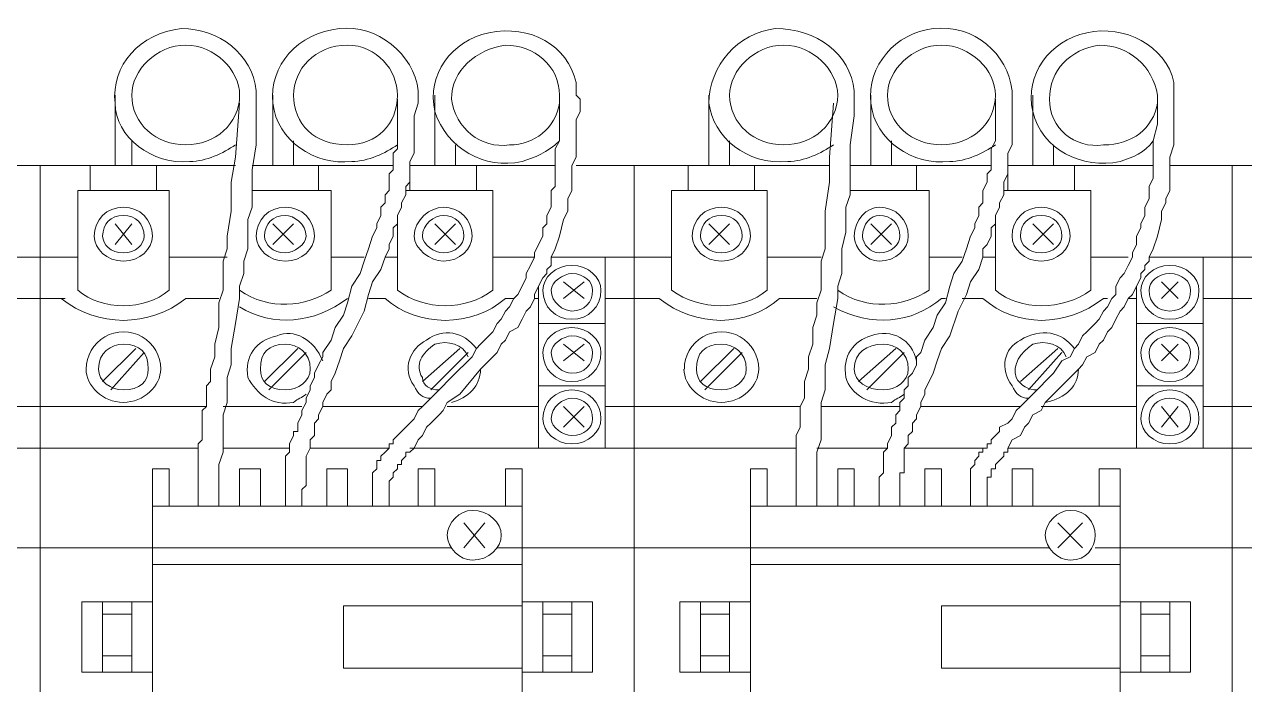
# Model space of a CAD drawing. Header units: millimetres. Extents: x 1004 to 59588, y 686 to 38112.
# Drawn here: x 27580.8 to 27753.7, y 7413.9 to 7507.4 of the extents above; entities that cross this region are included whole.
import ezdxf

# ---------------------------------------------------------------- set-up
doc = ezdxf.new("R2010")
doc.units = ezdxf.units.MM
doc.layers.add('PDF10_Geometry', color=7, linetype='Continuous')

msp = doc.modelspace()

# ---------------------------------------------------------------- linework, layer by layer
at = {"layer": 'PDF10_Geometry', "lineweight": 0}
for points in [[(27733.1, 7504.43, -0.375), (27741.34, 7497.37), (27741.34, 7495.02), (27741.34, 7493.25), (27740.75, 7490.9), (27740.75, 7489.73), (27740.75, 7489.14), (27740.75, 7487.96), (27740.75, 7486.78), (27740.75, 7485.61), (27740.16, 7484.43), (27740.16, 7483.84), (27740.16, 7482.67), (27739.58, 7481.49), (27739.58, 7480.31), (27738.99, 7479.14), (27738.99, 7478.55), (27738.4, 7477.37), (27738.4, 7476.2), (27737.81, 7475.02), (27737.81, 7474.43), (27737.22, 7473.25), (27736.63, 7472.08), (27736.05, 7471.49), (27735.46, 7470.31), (27735.46, 7469.14), (27734.87, 7468.55), (27734.28, 7467.37), (27733.69, 7466.78), (27733.1, 7465.61), (27732.52, 7465.02), (27731.34, 7463.84), (27730.75, 7463.25), (27730.16, 7462.08), (27729.58, 7461.49), (27728.99, 7460.31), (27727.81, 7459.73), (27726.63, 7457.96), (27723.69, 7455.02), (27721.93, 7453.25), (27707.81, 7453.25), (27707.81, 7453.84), (27708.4, 7455.02), (27708.4, 7455.61), (27708.99, 7456.78), (27709.58, 7457.96), (27710.16, 7459.73), (27710.75, 7461.49), (27711.93, 7463.25), (27713.1, 7466.78), (27714.28, 7469.14), (27714.87, 7470.9), (27716.05, 7472.67), (27716.63, 7474.43)], [(27633.69, 7479.14), (27633.69, 7469.73, 0.326087), (27647.22, 7469.73), (27647.22, 7483.84), (27634.87, 7483.84)]]:
    msp.add_lwpolyline(points, format="xyb", dxfattribs=at)
for points in [[(27574.28, 7499.14), (27574.28, 7497.96), (27574.87, 7497.96), (27574.87, 7497.37), (27574.87, 7496.78), (27574.87, 7496.2), (27574.87, 7495.61), (27574.87, 7495.02), (27574.87, 7493.84), (27574.87, 7492.67), (27574.28, 7491.49), (27574.28, 7490.31), (27574.28, 7488.55), (27574.28, 7487.37), (27583.1, 7487.37), (27583.1, 7353.84), (27574.28, 7353.84)], [(27658.99, 7499.14), (27658.99, 7497.96), (27658.99, 7497.37), (27659.58, 7496.78), (27659.58, 7496.2), (27659.58, 7495.61), (27659.58, 7495.02), (27658.99, 7493.84), (27658.99, 7492.67), (27658.99, 7491.49), (27658.99, 7490.31), (27658.99, 7488.55), (27658.4, 7487.37), (27658.4, 7486.2), (27658.4, 7485.02), (27658.4, 7483.84), (27657.81, 7482.67), (27657.81, 7482.08), (27657.81, 7480.9), (27657.22, 7479.73), (27656.63, 7477.37), (27656.05, 7475.61), (27655.46, 7474.43), (27667.22, 7474.43), (27672.52, 7474.43)], [(27743.69, 7499.14), (27743.69, 7497.96), (27743.69, 7497.37), (27743.69, 7496.78), (27743.69, 7496.2), (27743.69, 7495.61), (27743.69, 7495.02), (27743.69, 7493.84), (27743.69, 7492.67), (27743.69, 7491.49), (27743.69, 7490.31), (27743.1, 7488.55), (27743.1, 7487.37), (27751.93, 7487.37), (27751.93, 7353.84), (27743.1, 7353.84)], [(27593.69, 7497.37), (27593.69, 7487.37)], [(27613.69, 7497.96), (27613.69, 7494.43), (27613.69, 7490.31), (27613.1, 7486.78), (27613.1, 7485.02), (27613.1, 7483.25), (27613.1, 7481.49), (27612.52, 7479.73), (27612.52, 7477.96), (27612.52, 7475.61), (27611.93, 7473.84), (27611.93, 7472.08), (27611.34, 7470.31), (27611.34, 7468.55), (27610.75, 7465.02), (27610.16, 7461.49), (27610.16, 7459.14), (27609.58, 7457.37), (27609.58, 7455.61), (27609.58, 7453.84), (27608.99, 7452.08), (27608.99, 7450.31), (27608.99, 7448.55), (27608.99, 7446.78), (27608.4, 7445.02), (27608.4, 7442.67), (27608.4, 7439.14)], [(27608.99, 7447.37), (27618.4, 7447.37), (27618.4, 7447.96), (27618.99, 7449.14), (27618.99, 7449.73), (27619.58, 7449.73), (27619.58, 7450.31), (27619.58, 7450.9), (27620.16, 7452.08), (27620.16, 7452.67), (27620.75, 7453.84), (27620.75, 7454.43), (27621.34, 7455.61), (27621.34, 7456.2), (27621.93, 7457.37), (27621.93, 7457.96), (27622.52, 7459.14), (27623.1, 7460.31), (27623.1, 7460.9), (27624.28, 7462.67), (27624.87, 7464.43), (27626.05, 7466.2), (27626.63, 7467.96), (27627.22, 7470.31), (27628.4, 7472.08), (27628.99, 7473.84), (27629.58, 7475.61), (27630.16, 7477.37), (27630.75, 7478.55), (27630.75, 7479.14), (27631.34, 7480.31), (27631.34, 7481.49), (27631.93, 7482.08), (27631.93, 7483.25), (27632.52, 7483.84), (27632.52, 7485.02), (27632.52, 7486.2), (27633.1, 7486.78), (27633.1, 7487.96), (27633.1, 7489.14), (27633.69, 7489.73), (27633.69, 7490.9), (27633.69, 7492.08), (27633.69, 7492.67), (27633.69, 7493.84), (27633.69, 7495.02), (27633.69, 7496.78)], [(27616.05, 7497.37), (27616.05, 7487.37)], [(27636.63, 7497.96), (27636.63, 7496.2), (27636.05, 7494.43), (27636.05, 7492.08), (27636.05, 7490.9), (27636.05, 7490.31), (27636.05, 7489.14), (27635.46, 7487.96), (27635.46, 7487.37), (27635.46, 7486.2), (27635.46, 7485.02), (27634.87, 7484.43), (27634.87, 7483.25), (27634.28, 7482.08), (27634.28, 7481.49), (27633.69, 7480.31), (27633.69, 7479.14), (27633.1, 7478.55), (27633.1, 7477.37), (27632.52, 7476.2), (27632.52, 7475.61), (27631.93, 7474.43), (27633.69, 7474.43)], [(27638.99, 7497.37), (27638.99, 7487.37)], [(27647.22, 7474.43), (27653.1, 7474.43), (27653.1, 7475.02), (27653.69, 7476.2), (27654.28, 7477.37), (27654.28, 7478.55), (27654.87, 7479.14), (27654.87, 7480.31), (27655.46, 7481.49), (27655.46, 7482.67), (27655.46, 7483.84), (27656.05, 7484.43), (27656.05, 7485.61), (27656.05, 7486.78), (27656.05, 7487.96), (27656.05, 7489.14), (27656.05, 7489.73), (27656.63, 7490.9), (27656.63, 7493.25), (27656.63, 7495.02), (27656.63, 7497.37)], [(27658.99, 7497.96), (27658.99, 7497.96)], [(27677.81, 7497.37), (27677.81, 7487.37)], [(27698.4, 7497.96), (27698.4, 7494.43), (27697.81, 7490.31), (27697.81, 7486.78), (27697.81, 7485.02), (27697.81, 7483.25), (27697.22, 7481.49), (27697.22, 7479.73), (27697.22, 7477.96), (27696.63, 7475.61), (27696.63, 7473.84), (27696.63, 7472.08), (27696.05, 7470.31), (27696.05, 7468.55), (27695.46, 7465.02), (27694.87, 7461.49), (27694.28, 7459.14), (27694.28, 7457.37), (27694.28, 7455.61), (27693.69, 7453.84), (27693.69, 7452.08), (27693.69, 7450.31), (27693.69, 7448.55), (27693.1, 7446.78), (27693.1, 7445.02), (27693.1, 7442.67), (27693.1, 7439.14)], [(27693.1, 7447.37), (27703.1, 7447.37), (27703.1, 7447.96), (27703.69, 7449.14), (27703.69, 7449.73), (27703.69, 7450.31), (27704.28, 7450.9), (27704.28, 7452.08), (27704.87, 7452.67), (27704.87, 7453.84), (27705.46, 7454.43), (27705.46, 7455.61), (27706.05, 7456.2), (27706.05, 7457.37), (27706.63, 7457.96), (27707.22, 7459.14), (27707.22, 7460.31), (27707.81, 7460.9), (27708.4, 7462.67), (27709.58, 7464.43), (27710.16, 7466.2), (27711.34, 7467.96), (27711.93, 7470.31), (27712.52, 7472.08), (27713.69, 7473.84), (27714.28, 7475.61), (27714.87, 7477.37), (27715.46, 7478.55), (27715.46, 7479.14), (27716.05, 7480.31), (27716.05, 7481.49), (27716.63, 7482.08), (27716.63, 7483.25), (27716.63, 7483.84), (27717.22, 7485.02), (27717.22, 7486.2), (27717.81, 7486.78), (27717.81, 7487.96), (27717.81, 7489.14), (27717.81, 7489.73), (27718.4, 7490.9), (27718.4, 7492.08), (27718.4, 7492.67), (27718.4, 7493.84), (27718.4, 7495.02), (27718.4, 7496.78)], [(27700.75, 7497.37), (27700.75, 7487.37)], [(27720.75, 7497.96), (27720.75, 7496.2), (27720.75, 7494.43), (27720.75, 7492.08), (27720.75, 7490.9), (27720.75, 7490.31), (27720.16, 7489.14), (27720.16, 7487.96), (27720.16, 7487.37), (27720.16, 7486.2), (27719.58, 7485.02), (27719.58, 7484.43), (27719.58, 7483.25), (27718.99, 7482.08), (27718.99, 7481.49), (27718.4, 7480.31), (27718.4, 7479.14), (27717.81, 7478.55), (27717.81, 7477.37), (27717.22, 7476.2), (27716.63, 7475.61), (27716.63, 7474.43), (27718.4, 7474.43)], [(27723.69, 7497.37), (27723.69, 7487.37)], [(27743.69, 7497.96), (27743.69, 7497.96)], [(27578.4, 7453.25), (27583.1, 7453.25), (27606.63, 7453.25), (27606.63, 7454.43), (27606.63, 7455.02), (27606.63, 7456.2), (27607.22, 7456.78), (27607.22, 7458.55), (27607.81, 7460.31), (27607.81, 7462.08), (27608.4, 7464.43), (27608.4, 7466.2), (27608.4, 7467.96), (27608.99, 7469.73), (27608.99, 7471.49), (27608.99, 7473.84), (27609.58, 7475.61), (27609.58, 7477.37), (27610.16, 7480.9), (27610.16, 7485.02), (27610.75, 7488.55), (27611.34, 7496.2)], [(27663.1, 7453.25), (27667.22, 7453.25), (27690.75, 7453.25), (27691.34, 7454.43), (27691.34, 7455.02), (27691.34, 7456.2), (27691.34, 7456.78), (27691.93, 7458.55), (27691.93, 7460.31), (27692.52, 7462.08), (27692.52, 7464.43), (27693.1, 7466.2), (27693.1, 7467.96), (27693.69, 7469.73), (27693.69, 7471.49), (27693.69, 7473.84), (27694.28, 7475.61), (27694.28, 7477.37), (27694.28, 7480.9), (27694.87, 7485.02), (27694.87, 7488.55), (27695.46, 7496.2)], [(27747.81, 7453.25), (27751.93, 7453.25), (27775.46, 7453.25), (27775.46, 7454.43), (27776.05, 7455.02), (27776.05, 7456.2), (27776.05, 7456.78), (27776.63, 7458.55), (27776.63, 7460.31), (27777.22, 7462.08), (27777.22, 7464.43), (27777.81, 7466.2), (27777.81, 7467.96), (27777.81, 7469.73), (27778.4, 7471.49), (27778.4, 7473.84), (27778.4, 7475.61), (27778.99, 7477.37), (27778.99, 7480.9), (27779.58, 7485.02), (27779.58, 7488.55), (27780.16, 7496.2)], [(27596.05, 7490.9), (27596.05, 7487.37)], [(27618.99, 7490.9), (27618.99, 7487.37)], [(27641.93, 7490.31), (27641.93, 7487.37)], [(27680.75, 7490.9), (27680.75, 7487.37)], [(27703.69, 7490.9), (27703.69, 7487.37)], [(27726.63, 7490.31), (27726.63, 7487.37)], [(27610.75, 7487.37), (27583.1, 7487.37), (27583.1, 7353.84), (27610.75, 7353.84)], [(27590.16, 7487.37), (27590.16, 7483.84)], [(27599.58, 7487.37), (27599.58, 7483.84)], [(27613.1, 7487.37), (27633.1, 7487.37)], [(27622.52, 7487.37), (27622.52, 7483.84)], [(27635.46, 7483.84), (27635.46, 7487.37), (27656.05, 7487.37)], [(27644.87, 7487.37), (27644.87, 7483.84)], [(27658.99, 7487.37), (27667.22, 7487.37), (27667.22, 7353.84), (27658.4, 7353.84)], [(27694.87, 7487.37), (27667.22, 7487.37), (27667.22, 7353.84), (27695.46, 7353.84)], [(27674.87, 7487.37), (27674.87, 7483.84)], [(27684.28, 7487.37), (27684.28, 7483.84)], [(27697.81, 7487.37), (27717.81, 7487.37)], [(27707.22, 7487.37), (27707.22, 7483.84)], [(27720.16, 7483.84), (27720.16, 7487.37), (27740.75, 7487.37)], [(27729.58, 7487.37), (27729.58, 7483.84)], [(27743.1, 7487.37), (27743.1, 7486.2), (27743.1, 7485.02), (27743.1, 7483.84), (27742.52, 7482.67), (27742.52, 7482.08), (27741.93, 7480.9), (27741.93, 7479.73), (27741.34, 7477.37), (27740.75, 7475.61), (27740.16, 7474.43), (27751.93, 7474.43), (27757.22, 7474.43)], [(27779.58, 7487.37), (27751.93, 7487.37), (27751.93, 7353.84), (27779.58, 7353.84)], [(27601.34, 7469.73), (27601.34, 7483.84), (27588.4, 7483.84), (27588.4, 7469.73)], [(27613.1, 7483.84), (27624.28, 7483.84), (27624.28, 7469.73)], [(27657.81, 7482.67), (27657.81, 7482.67)], [(27686.05, 7469.73), (27686.05, 7483.84), (27672.52, 7483.84), (27672.52, 7469.73)], [(27697.81, 7483.84), (27708.99, 7483.84), (27708.99, 7469.73)], [(27719.58, 7483.84), (27731.93, 7483.84), (27731.93, 7469.73)], [(27742.52, 7482.67), (27742.52, 7482.67)], [(27593.69, 7476.2), (27596.05, 7479.14)], [(27593.69, 7479.14), (27596.05, 7476.2)], [(27616.05, 7476.2), (27618.99, 7479.14)], [(27616.05, 7479.14), (27618.99, 7476.2)], [(27638.99, 7476.2), (27641.93, 7479.14)], [(27638.99, 7479.14), (27641.93, 7476.2)], [(27677.81, 7476.2), (27680.75, 7479.14)], [(27677.81, 7479.14), (27680.75, 7476.2)], [(27700.75, 7476.2), (27703.69, 7479.14)], [(27700.75, 7479.14), (27703.69, 7476.2)], [(27718.4, 7479.14), (27718.4, 7469.73)], [(27723.69, 7476.2), (27726.63, 7479.14)], [(27723.69, 7479.14), (27726.63, 7476.2)], [(27570.75, 7474.43), (27583.1, 7474.43), (27588.4, 7474.43)], [(27601.34, 7474.43), (27609.58, 7474.43)], [(27631.93, 7474.43), (27631.34, 7472.67), (27630.16, 7470.9), (27629.58, 7469.14), (27628.99, 7466.78), (27627.22, 7463.25), (27626.05, 7461.49), (27625.46, 7459.73), (27624.87, 7457.96), (27624.28, 7456.78), (27624.28, 7455.61), (27623.69, 7455.02), (27623.1, 7453.84), (27623.1, 7453.25), (27637.22, 7453.25), (27638.99, 7455.02), (27641.93, 7457.96), (27643.69, 7459.73), (27644.28, 7460.31), (27644.87, 7461.49), (27645.46, 7462.08), (27646.63, 7463.25), (27647.22, 7463.84), (27647.81, 7465.02), (27648.4, 7465.61), (27648.99, 7466.78), (27649.58, 7467.37), (27650.16, 7468.55), (27648.99, 7468.55), (27650.16, 7468.55), (27650.75, 7469.14), (27651.34, 7470.31), (27651.93, 7471.49), (27651.93, 7472.08), (27652.52, 7473.25), (27653.1, 7474.43)], [(27624.28, 7474.43), (27628.99, 7474.43)], [(27655.46, 7474.43), (27655.46, 7473.84), (27655.46, 7473.25), (27654.87, 7472.67), (27654.87, 7472.08), (27654.28, 7471.49), (27653.69, 7470.31), (27653.69, 7447.37)], [(27663.1, 7474.43), (27663.1, 7447.37)], [(27686.05, 7474.43), (27693.69, 7474.43)], [(27708.99, 7474.43), (27713.69, 7474.43)], [(27731.93, 7474.43), (27737.22, 7474.43)], [(27740.16, 7474.43), (27740.16, 7473.84), (27739.58, 7473.25), (27739.58, 7472.67), (27738.99, 7472.08), (27738.99, 7471.49), (27738.4, 7470.31), (27738.4, 7447.37)], [(27747.81, 7474.43), (27747.81, 7447.37)], [(27654.87, 7472.67), (27654.87, 7472.67)], [(27739.58, 7472.67), (27739.58, 7472.67)], [(27657.22, 7470.9), (27660.16, 7468.55)], [(27657.22, 7468.55), (27660.16, 7470.9)], [(27741.93, 7470.9), (27744.28, 7468.55)], [(27741.93, 7468.55), (27744.28, 7470.9)], [(27588.4, 7469.73), (27588.4, 7469.73)], [(27653.69, 7470.31), (27653.1, 7469.14), (27653.1, 7468.55), (27653.69, 7468.55), (27653.1, 7468.55), (27652.52, 7467.37), (27651.93, 7466.78), (27651.34, 7465.61), (27650.75, 7464.43), (27649.58, 7463.84), (27648.99, 7462.67), (27648.4, 7462.08), (27647.81, 7460.9), (27647.22, 7460.31), (27646.05, 7459.14), (27645.46, 7458.55), (27642.52, 7455.02), (27640.75, 7453.84), (27640.16, 7452.67), (27639.58, 7452.08), (27638.4, 7450.9), (27637.81, 7450.31), (27637.22, 7449.14), (27636.63, 7448.55), (27636.05, 7447.37), (27635.46, 7446.78), (27634.87, 7446.78), (27634.87, 7446.2), (27634.28, 7445.61), (27634.28, 7445.02), (27633.69, 7445.02), (27633.69, 7444.43), (27633.1, 7443.84), (27633.1, 7443.25), (27632.52, 7442.67), (27632.52, 7442.08), (27632.52, 7441.49), (27632.52, 7440.9), (27632.52, 7440.31), (27632.52, 7439.14)], [(27672.52, 7469.73), (27672.52, 7469.73)], [(27774.87, 7447.37), (27751.93, 7447.37), (27720.16, 7447.37), (27720.75, 7448.55), (27721.93, 7449.14), (27722.52, 7450.31), (27723.1, 7450.9), (27723.69, 7452.08), (27724.87, 7452.67), (27725.46, 7453.84), (27726.63, 7455.02), (27730.16, 7458.55), (27730.75, 7459.14), (27731.34, 7460.31), (27732.52, 7460.9), (27733.1, 7462.08), (27733.69, 7462.67), (27734.28, 7463.84), (27734.87, 7464.43), (27735.46, 7465.61), (27736.05, 7466.78), (27736.63, 7467.37), (27737.22, 7468.55), (27738.4, 7468.55), (27737.22, 7468.55), (27737.81, 7469.14), (27738.4, 7470.31)], [(27603.69, 7468.55), (27608.4, 7468.55)], [(27626.63, 7468.55), (27626.63, 7468.55)], [(27629.58, 7468.55), (27631.93, 7468.55)], [(27670.75, 7468.55), (27670.75, 7468.55)], [(27687.81, 7468.55), (27693.1, 7468.55)], [(27710.75, 7468.55), (27711.34, 7468.55)], [(27713.69, 7468.55), (27716.63, 7468.55)], [(27653.69, 7465.02), (27663.1, 7465.02)], [(27738.4, 7465.02), (27747.81, 7465.02)], [(27657.22, 7462.08), (27660.16, 7459.73)], [(27657.22, 7459.73), (27660.16, 7462.08)], [(27741.93, 7462.08), (27744.28, 7459.73)], [(27741.93, 7459.73), (27744.28, 7462.08)], [(27591.93, 7456.78), (27596.63, 7461.49)], [(27593.1, 7455.61), (27597.81, 7460.9)], [(27614.87, 7456.78), (27619.58, 7461.49)], [(27615.46, 7455.61), (27620.75, 7460.9)], [(27637.22, 7456.78), (27642.52, 7461.49)], [(27638.4, 7455.61), (27643.69, 7460.9)], [(27676.63, 7456.78), (27681.34, 7461.49)], [(27677.22, 7455.61), (27682.52, 7460.9)], [(27698.99, 7456.78), (27704.28, 7461.49)], [(27700.16, 7455.61), (27705.46, 7460.9)], [(27721.93, 7456.78), (27727.22, 7461.49)], [(27723.1, 7455.61), (27727.81, 7460.9)], [(27653.69, 7456.2), (27663.1, 7456.2)], [(27738.4, 7456.2), (27747.81, 7456.2)], [(27606.63, 7453.25), (27606.05, 7452.67), (27606.05, 7451.49), (27606.05, 7450.9), (27606.05, 7450.31), (27606.05, 7449.14), (27606.05, 7448.55), (27605.46, 7447.96), (27605.46, 7447.37), (27583.1, 7447.37), (27551.34, 7447.37)], [(27608.99, 7453.25), (27620.16, 7453.25)], [(27637.22, 7453.25), (27636.63, 7452.67), (27636.05, 7451.49), (27635.46, 7450.9), (27634.87, 7450.31), (27634.28, 7449.73), (27633.69, 7449.14), (27633.1, 7448.55), (27633.1, 7447.96), (27632.52, 7447.96), (27632.52, 7447.37), (27621.34, 7447.37), (27621.34, 7447.96), (27621.34, 7448.55), (27621.93, 7449.14), (27621.93, 7449.73), (27621.93, 7450.9), (27622.52, 7451.49), (27622.52, 7452.08), (27623.1, 7453.25)], [(27635.46, 7447.37), (27667.22, 7447.37), (27690.16, 7447.37), (27690.16, 7447.96), (27690.16, 7448.55), (27690.16, 7449.14), (27690.75, 7450.31), (27690.75, 7450.9), (27690.75, 7451.49), (27690.75, 7452.67), (27690.75, 7453.25)], [(27640.75, 7453.25), (27653.69, 7453.25)], [(27657.22, 7453.25), (27660.16, 7450.31)], [(27657.22, 7450.31), (27660.16, 7453.25)], [(27693.69, 7453.25), (27704.87, 7453.25)], [(27721.93, 7453.25), (27721.34, 7452.67), (27720.75, 7451.49), (27720.16, 7450.9), (27718.99, 7450.31), (27718.99, 7449.73), (27718.4, 7449.14), (27717.81, 7448.55), (27717.81, 7447.96), (27717.22, 7447.96), (27717.22, 7447.37), (27705.46, 7447.37), (27706.05, 7447.96), (27706.05, 7448.55), (27706.05, 7449.14), (27706.63, 7449.73), (27706.63, 7450.9), (27707.22, 7451.49), (27707.22, 7452.08), (27707.81, 7453.25)], [(27724.87, 7453.25), (27738.4, 7453.25)], [(27741.93, 7453.25), (27744.28, 7450.31)], [(27741.93, 7450.31), (27744.28, 7453.25)], [(27619.58, 7450.9), (27619.58, 7450.9)], [(27703.69, 7449.73), (27703.69, 7449.73)], [(27704.28, 7450.9), (27704.28, 7450.9)], [(27633.69, 7449.14), (27633.69, 7449.14)], [(27718.4, 7449.14), (27718.4, 7449.14)], [(27605.46, 7447.37), (27605.46, 7445.61), (27605.46, 7445.02), (27605.46, 7444.43), (27605.46, 7443.25), (27605.46, 7442.67), (27605.46, 7442.08), (27605.46, 7440.9), (27605.46, 7440.31), (27605.46, 7439.73), (27605.46, 7439.14)], [(27618.4, 7447.37), (27618.4, 7446.78), (27617.81, 7446.2), (27617.81, 7445.61), (27617.81, 7445.02), (27617.81, 7444.43), (27617.81, 7443.84), (27617.81, 7443.25), (27617.81, 7442.67), (27617.81, 7442.08), (27617.81, 7440.9), (27617.81, 7440.31), (27617.81, 7439.14)], [(27621.34, 7447.37), (27620.75, 7446.2), (27620.75, 7445.61), (27620.75, 7445.02), (27620.75, 7444.43), (27620.75, 7443.84), (27620.75, 7443.25), (27620.75, 7442.67), (27620.75, 7442.08), (27620.16, 7441.49), (27620.16, 7440.31), (27620.16, 7439.14)], [(27632.52, 7447.37), (27631.93, 7446.78), (27631.34, 7446.2), (27631.34, 7445.61), (27630.75, 7445.61), (27630.75, 7445.02), (27630.75, 7444.43), (27630.16, 7443.84), (27630.16, 7443.25), (27630.16, 7442.67), (27630.16, 7442.08), (27630.16, 7441.49), (27630.16, 7440.9), (27630.16, 7440.31), (27630.16, 7439.14)], [(27631.34, 7446.2), (27631.34, 7446.2)], [(27631.93, 7446.78), (27631.93, 7446.78)], [(27632.52, 7447.37), (27632.52, 7447.37)], [(27690.16, 7447.37), (27690.16, 7445.61), (27690.16, 7445.02), (27690.16, 7444.43), (27690.16, 7443.25), (27690.16, 7442.67), (27690.16, 7442.08), (27690.16, 7440.9), (27690.16, 7440.31), (27690.16, 7439.73), (27690.16, 7439.14)], [(27703.1, 7447.37), (27702.52, 7446.78), (27702.52, 7446.2), (27702.52, 7445.61), (27702.52, 7445.02), (27702.52, 7444.43), (27702.52, 7443.84), (27701.93, 7443.25), (27701.93, 7442.67), (27701.93, 7442.08), (27701.93, 7440.9), (27701.93, 7440.31), (27701.93, 7439.14)], [(27705.46, 7447.37), (27705.46, 7446.2), (27705.46, 7445.61), (27705.46, 7445.02), (27705.46, 7444.43), (27705.46, 7443.84), (27704.87, 7443.84), (27704.87, 7443.25), (27704.87, 7442.67), (27704.87, 7442.08), (27704.87, 7441.49), (27704.87, 7440.31), (27704.87, 7439.14)], [(27717.22, 7447.37), (27716.63, 7447.37), (27716.63, 7446.78), (27716.05, 7446.78), (27716.05, 7446.2), (27715.46, 7445.61), (27715.46, 7445.02), (27714.87, 7444.43), (27714.87, 7443.84), (27714.87, 7443.25), (27714.87, 7442.67), (27714.87, 7442.08), (27714.87, 7441.49), (27714.87, 7440.9), (27714.87, 7440.31), (27714.87, 7439.14)], [(27716.05, 7446.2), (27716.05, 7446.2)], [(27720.16, 7447.37), (27720.16, 7446.78), (27719.58, 7446.78), (27719.58, 7446.2), (27718.99, 7445.61), (27718.4, 7445.02), (27718.4, 7444.43), (27717.81, 7444.43), (27717.81, 7443.84), (27717.81, 7443.25), (27717.22, 7443.25), (27717.22, 7442.67), (27717.22, 7442.08), (27717.22, 7441.49), (27717.22, 7440.9), (27717.22, 7440.31), (27717.22, 7439.14)], [(27601.34, 7439.14), (27601.34, 7444.43), (27598.99, 7444.43), (27598.99, 7396.78), (27601.34, 7396.78), (27601.34, 7402.08)], [(27611.34, 7439.14), (27611.34, 7444.43), (27614.28, 7444.43), (27614.28, 7439.14)], [(27617.81, 7445.61), (27617.81, 7445.61)], [(27617.81, 7445.02), (27617.81, 7445.02)], [(27620.75, 7445.02), (27620.75, 7445.02)], [(27623.69, 7439.14), (27623.69, 7444.43), (27626.63, 7444.43), (27626.63, 7439.14)], [(27630.75, 7445.02), (27630.75, 7445.02)], [(27633.69, 7444.43), (27633.69, 7444.43)], [(27634.28, 7445.61), (27634.28, 7445.61)], [(27636.63, 7439.14), (27636.63, 7444.43), (27638.99, 7444.43), (27638.99, 7439.14)], [(27648.99, 7439.14), (27648.99, 7444.43), (27651.34, 7444.43), (27651.34, 7396.78), (27648.99, 7396.78), (27648.99, 7402.08)], [(27686.05, 7439.14), (27686.05, 7444.43), (27683.69, 7444.43), (27683.69, 7396.78), (27686.05, 7396.78), (27686.05, 7402.08)], [(27696.05, 7439.14), (27696.05, 7444.43), (27698.4, 7444.43), (27698.4, 7439.14)], [(27702.52, 7445.61), (27702.52, 7445.61)], [(27702.52, 7445.02), (27702.52, 7445.02)], [(27705.46, 7445.02), (27705.46, 7445.02)], [(27708.4, 7439.14), (27708.4, 7444.43), (27710.75, 7444.43), (27710.75, 7439.14)], [(27715.46, 7445.61), (27715.46, 7445.61)], [(27715.46, 7445.02), (27715.46, 7445.02)], [(27718.4, 7445.02), (27718.4, 7445.02)], [(27718.99, 7445.61), (27718.99, 7445.61)], [(27720.75, 7439.14), (27720.75, 7444.43), (27723.69, 7444.43), (27723.69, 7439.14)], [(27733.1, 7439.14), (27733.1, 7444.43), (27736.05, 7444.43), (27736.05, 7396.78), (27733.1, 7396.78), (27733.1, 7402.08)], [(27617.81, 7443.25), (27617.81, 7443.25)], [(27620.75, 7443.84), (27620.75, 7443.84)], [(27630.16, 7443.84), (27630.16, 7443.84)], [(27633.1, 7443.84), (27633.1, 7443.84)], [(27633.1, 7443.25), (27633.1, 7443.25)], [(27633.1, 7443.25), (27633.1, 7443.25)], [(27701.93, 7443.25), (27701.93, 7443.25)], [(27714.87, 7443.84), (27714.87, 7443.84)], [(27717.22, 7443.25), (27717.22, 7443.25)], [(27717.81, 7443.84), (27717.81, 7443.84)], [(27630.16, 7442.08), (27630.16, 7442.08)], [(27632.52, 7442.67), (27632.52, 7442.67)], [(27632.52, 7442.67), (27632.52, 7442.67)], [(27632.52, 7442.08), (27632.52, 7442.08)], [(27632.52, 7442.08), (27632.52, 7442.08)], [(27714.87, 7442.08), (27714.87, 7442.08)], [(27717.22, 7442.67), (27717.22, 7442.67)], [(27717.22, 7442.67), (27717.22, 7442.67)], [(27717.22, 7442.08), (27717.22, 7442.08)], [(27717.22, 7442.08), (27717.22, 7442.08)], [(27598.99, 7439.14), (27651.34, 7439.14)], [(27683.69, 7439.14), (27736.05, 7439.14)], [(27643.1, 7436.78), (27646.05, 7433.25)], [(27643.1, 7433.25), (27646.05, 7436.78)], [(27727.22, 7436.78), (27730.75, 7433.25)], [(27727.22, 7433.25), (27730.75, 7436.78)], [(27563.1, 7433.25), (27583.1, 7433.25), (27641.34, 7433.25)], [(27647.81, 7433.25), (27667.22, 7433.25), (27726.05, 7433.25)], [(27732.52, 7433.25), (27751.93, 7433.25), (27810.75, 7433.25)], [(27598.99, 7430.9), (27651.34, 7430.9)], [(27683.69, 7430.9), (27736.05, 7430.9)], [(27598.99, 7415.61), (27588.99, 7415.61), (27588.99, 7425.61), (27598.99, 7425.61)], [(27591.93, 7425.61), (27591.93, 7415.61)], [(27596.05, 7425.61), (27596.05, 7415.61)], [(27651.34, 7425.61), (27661.34, 7425.61), (27661.34, 7415.61), (27651.34, 7415.61)], [(27654.28, 7425.61), (27654.28, 7415.61)], [(27658.4, 7425.61), (27658.4, 7415.61)], [(27683.69, 7415.61), (27673.69, 7415.61), (27673.69, 7425.61), (27683.69, 7425.61)], [(27676.63, 7425.61), (27676.63, 7415.61)], [(27680.75, 7425.61), (27680.75, 7415.61)], [(27736.05, 7425.61), (27746.05, 7425.61), (27746.05, 7415.61), (27736.05, 7415.61)], [(27738.99, 7425.61), (27738.99, 7415.61)], [(27743.1, 7425.61), (27743.1, 7415.61)], [(27591.93, 7423.84), (27596.05, 7423.84)], [(27651.34, 7425.02), (27626.05, 7425.02), (27626.05, 7416.2), (27651.34, 7416.2)], [(27654.28, 7423.84), (27658.4, 7423.84)], [(27676.63, 7423.84), (27680.75, 7423.84)], [(27736.05, 7425.02), (27710.75, 7425.02), (27710.75, 7416.2), (27736.05, 7416.2)], [(27738.99, 7423.84), (27743.1, 7423.84)], [(27591.93, 7417.96), (27596.05, 7417.96)], [(27654.28, 7417.96), (27658.4, 7417.96)], [(27676.63, 7417.96), (27680.75, 7417.96)], [(27738.99, 7417.96), (27743.1, 7417.96)]]:
    msp.add_lwpolyline(points, dxfattribs=at)
for points in [[(27583.1, 7468.55), (27578.4, 7468.55)], [(27586.05, 7468.55), (27583.1, 7468.55)], [(27667.22, 7468.55), (27663.1, 7468.55)], [(27670.75, 7468.55), (27667.22, 7468.55)], [(27734.28, 7468.55), (27733.69, 7468.55)], [(27751.93, 7468.55), (27747.81, 7468.55)], [(27755.46, 7468.55), (27751.93, 7468.55)]]:
    msp.add_lwpolyline(points, close=True, dxfattribs=at)
for centre, radius, start, end in [((27649.02, 7498.24), 10.54, 197.7947, 282.7156), ((27594.87, 7479.61), 14.15, 231.4199, 308.5801), ((27594.89, 7458.57), 5.27, 359.7603, 180.2397), ((27679.6, 7458.57), 5.27, 359.7603, 180.2397)]:
    msp.add_arc(centre, radius, start, end, dxfattribs=at)
for points in [[(27603.1, 7506.78), (27597.22, 7506.2), (27593.1, 7501.49), (27593.69, 7496.2)], [(27613.69, 7497.96), (27613.1, 7503.25), (27608.4, 7506.78), (27603.1, 7506.78)], [(27625.46, 7506.78), (27619.58, 7506.2), (27615.46, 7501.49), (27616.05, 7496.2)], [(27636.63, 7497.96), (27636.05, 7503.25), (27630.75, 7507.37), (27625.46, 7506.78)], [(27658.99, 7499.14), (27657.81, 7504.43), (27652.52, 7507.37), (27646.63, 7506.2)], [(27687.22, 7506.78), (27681.93, 7506.2), (27677.81, 7501.49), (27677.81, 7496.2)], [(27698.4, 7497.96), (27697.81, 7503.25), (27693.1, 7506.78), (27687.22, 7506.78)], [(27709.58, 7506.78), (27704.28, 7506.2), (27700.16, 7501.49), (27700.75, 7496.2)], [(27720.75, 7497.96), (27720.16, 7503.25), (27715.46, 7507.37), (27709.58, 7506.78)], [(27743.69, 7499.14), (27742.52, 7504.43), (27736.63, 7507.37), (27731.34, 7506.2)], [(27646.63, 7506.2), (27641.34, 7505.02), (27637.81, 7500.31), (27638.99, 7495.02)], [(27731.34, 7506.2), (27726.05, 7505.02), (27722.52, 7500.31), (27723.69, 7495.02)], [(27603.69, 7504.43), (27599.58, 7504.43), (27596.05, 7500.9), (27596.05, 7497.37)], [(27611.34, 7497.37), (27611.34, 7500.9), (27607.81, 7504.43), (27603.69, 7504.43)], [(27626.63, 7504.43), (27621.93, 7504.43), (27618.99, 7500.9), (27618.99, 7497.37)], [(27633.69, 7497.37), (27633.69, 7500.9), (27630.75, 7504.43), (27626.63, 7504.43)], [(27648.99, 7504.43), (27644.87, 7503.84), (27641.34, 7500.9), (27641.34, 7496.78)], [(27656.63, 7497.37), (27656.63, 7501.49), (27653.1, 7504.43), (27648.99, 7504.43)], [(27688.4, 7504.43), (27684.28, 7504.43), (27680.75, 7500.9), (27680.75, 7497.37)], [(27696.05, 7497.37), (27696.05, 7500.9), (27692.52, 7504.43), (27688.4, 7504.43)], [(27710.75, 7504.43), (27706.63, 7504.43), (27703.1, 7500.9), (27703.1, 7497.37)], [(27718.4, 7497.37), (27718.4, 7500.9), (27714.87, 7504.43), (27710.75, 7504.43)], [(27733.1, 7504.43), (27728.99, 7503.84), (27726.05, 7500.9), (27726.05, 7496.78)], [(27596.05, 7497.37), (27596.05, 7493.25), (27599.58, 7490.31), (27603.69, 7490.31)], [(27603.69, 7490.31), (27607.81, 7490.31), (27611.34, 7493.25), (27611.34, 7497.37)], [(27618.99, 7497.37), (27618.99, 7493.25), (27621.93, 7490.31), (27626.63, 7490.31)], [(27626.63, 7490.31), (27630.75, 7490.31), (27633.69, 7493.25), (27633.69, 7497.37)], [(27641.34, 7496.78), (27641.93, 7492.67), (27645.46, 7489.73), (27649.58, 7490.31)], [(27680.75, 7497.37), (27680.75, 7493.25), (27684.28, 7490.31), (27688.4, 7490.31)], [(27688.4, 7490.31), (27692.52, 7490.31), (27696.05, 7493.25), (27696.05, 7497.37)], [(27703.1, 7497.37), (27703.1, 7493.25), (27706.63, 7490.31), (27710.75, 7490.31)], [(27710.75, 7490.31), (27714.87, 7490.31), (27718.4, 7493.25), (27718.4, 7497.37)], [(27726.05, 7496.78), (27726.05, 7492.67), (27729.58, 7489.73), (27733.69, 7490.31)], [(27593.69, 7496.2), (27593.69, 7491.49), (27598.99, 7487.37), (27604.28, 7487.96)], [(27616.05, 7496.2), (27616.63, 7490.9), (27621.93, 7487.37), (27627.22, 7487.96)], [(27649.58, 7490.31), (27653.1, 7490.31), (27656.05, 7492.67), (27656.63, 7496.2)], [(27677.81, 7496.2), (27678.4, 7491.49), (27683.1, 7487.37), (27688.99, 7487.96)], [(27700.75, 7496.2), (27701.34, 7490.9), (27706.63, 7487.37), (27711.93, 7487.96)], [(27723.69, 7495.02), (27724.87, 7489.73), (27730.75, 7486.78), (27736.05, 7487.96)], [(27733.69, 7490.31), (27737.81, 7490.31), (27740.75, 7492.67), (27741.34, 7496.2)], [(27604.28, 7487.96), (27606.63, 7487.96), (27608.99, 7489.14), (27610.75, 7490.31)], [(27627.22, 7487.96), (27629.58, 7487.96), (27631.93, 7489.14), (27633.69, 7490.31)], [(27651.34, 7487.96), (27653.1, 7488.55), (27654.87, 7489.14), (27656.63, 7490.9)], [(27688.99, 7487.96), (27691.34, 7487.96), (27693.69, 7489.14), (27695.46, 7490.31)], [(27711.93, 7487.96), (27714.28, 7487.96), (27716.63, 7489.14), (27718.4, 7490.31)], [(27736.05, 7487.96), (27737.81, 7488.55), (27739.58, 7489.14), (27740.75, 7490.9)], [(27594.87, 7481.49), (27592.52, 7481.49), (27590.75, 7479.73), (27590.75, 7477.37)], [(27598.99, 7477.37), (27598.99, 7479.73), (27597.22, 7481.49), (27594.87, 7481.49)], [(27617.81, 7481.49), (27615.46, 7481.49), (27613.69, 7479.73), (27613.69, 7477.37)], [(27621.93, 7477.37), (27621.93, 7479.73), (27620.16, 7481.49), (27617.81, 7481.49)], [(27640.16, 7481.49), (27638.4, 7481.49), (27636.05, 7479.73), (27636.05, 7477.37)], [(27644.28, 7477.37), (27644.28, 7479.73), (27642.52, 7481.49), (27640.16, 7481.49)], [(27679.58, 7481.49), (27677.22, 7481.49), (27675.46, 7479.73), (27675.46, 7477.37)], [(27683.69, 7477.37), (27683.69, 7479.73), (27681.93, 7481.49), (27679.58, 7481.49)], [(27701.93, 7481.49), (27700.16, 7481.49), (27698.4, 7479.73), (27698.4, 7477.37)], [(27706.05, 7477.37), (27706.05, 7479.73), (27704.28, 7481.49), (27701.93, 7481.49)], [(27724.87, 7481.49), (27722.52, 7481.49), (27720.75, 7479.73), (27720.75, 7477.37)], [(27728.99, 7477.37), (27728.99, 7479.73), (27727.22, 7481.49), (27724.87, 7481.49)], [(27594.87, 7480.31), (27593.1, 7480.31), (27591.93, 7479.14), (27591.93, 7477.37)], [(27597.81, 7477.37), (27597.81, 7479.14), (27596.63, 7480.31), (27594.87, 7480.31)], [(27617.81, 7480.31), (27616.05, 7480.31), (27614.87, 7479.14), (27614.87, 7477.37)], [(27620.75, 7477.37), (27620.75, 7479.14), (27618.99, 7480.31), (27617.81, 7480.31)], [(27640.16, 7480.31), (27638.99, 7480.31), (27637.22, 7479.14), (27637.22, 7477.37)], [(27643.1, 7477.37), (27643.1, 7479.14), (27641.93, 7480.31), (27640.16, 7480.31)], [(27679.58, 7480.31), (27677.81, 7480.31), (27676.63, 7479.14), (27676.63, 7477.37)], [(27682.52, 7477.37), (27682.52, 7479.14), (27681.34, 7480.31), (27679.58, 7480.31)], [(27701.93, 7480.31), (27700.75, 7480.31), (27699.58, 7479.14), (27699.58, 7477.37)], [(27704.87, 7477.37), (27704.87, 7479.14), (27703.69, 7480.31), (27701.93, 7480.31)], [(27724.87, 7480.31), (27723.1, 7480.31), (27721.93, 7479.14), (27721.93, 7477.37)], [(27727.81, 7477.37), (27727.81, 7479.14), (27726.63, 7480.31), (27724.87, 7480.31)], [(27590.75, 7477.37), (27590.75, 7475.61), (27592.52, 7473.84), (27594.87, 7473.84)], [(27591.93, 7477.37), (27591.93, 7476.2), (27593.1, 7475.02), (27594.87, 7475.02)], [(27594.87, 7475.02), (27596.63, 7475.02), (27597.81, 7476.2), (27597.81, 7477.37)], [(27594.87, 7473.84), (27597.22, 7473.84), (27598.99, 7475.61), (27598.99, 7477.37)], [(27613.69, 7477.37), (27613.69, 7475.61), (27615.46, 7473.84), (27617.81, 7473.84)], [(27614.87, 7477.37), (27614.87, 7476.2), (27616.05, 7475.02), (27617.81, 7475.02)], [(27617.81, 7475.02), (27618.99, 7475.02), (27620.75, 7476.2), (27620.75, 7477.37)], [(27617.81, 7473.84), (27620.16, 7473.84), (27621.93, 7475.61), (27621.93, 7477.37)], [(27636.05, 7477.37), (27636.05, 7475.61), (27638.4, 7473.84), (27640.16, 7473.84)], [(27637.22, 7477.37), (27637.22, 7476.2), (27638.99, 7475.02), (27640.16, 7475.02)], [(27640.16, 7475.02), (27641.93, 7475.02), (27643.1, 7476.2), (27643.1, 7477.37)], [(27640.16, 7473.84), (27642.52, 7473.84), (27644.28, 7475.61), (27644.28, 7477.37)], [(27675.46, 7477.37), (27675.46, 7475.61), (27677.22, 7473.84), (27679.58, 7473.84)], [(27676.63, 7477.37), (27676.63, 7476.2), (27677.81, 7475.02), (27679.58, 7475.02)], [(27679.58, 7475.02), (27681.34, 7475.02), (27682.52, 7476.2), (27682.52, 7477.37)], [(27679.58, 7473.84), (27681.93, 7473.84), (27683.69, 7475.61), (27683.69, 7477.37)], [(27698.4, 7477.37), (27698.4, 7475.61), (27700.16, 7473.84), (27701.93, 7473.84)], [(27699.58, 7477.37), (27699.58, 7476.2), (27700.75, 7475.02), (27701.93, 7475.02)], [(27701.93, 7475.02), (27703.69, 7475.02), (27704.87, 7476.2), (27704.87, 7477.37)], [(27701.93, 7473.84), (27704.28, 7473.84), (27706.05, 7475.61), (27706.05, 7477.37)], [(27720.75, 7477.37), (27720.75, 7475.61), (27722.52, 7473.84), (27724.87, 7473.84)], [(27721.93, 7477.37), (27721.93, 7476.2), (27723.1, 7475.02), (27724.87, 7475.02)], [(27724.87, 7475.02), (27726.63, 7475.02), (27727.81, 7476.2), (27727.81, 7477.37)], [(27724.87, 7473.84), (27727.22, 7473.84), (27728.99, 7475.61), (27728.99, 7477.37)], [(27658.4, 7473.25), (27656.05, 7473.25), (27654.28, 7471.49), (27654.28, 7469.73)], [(27658.4, 7472.08), (27657.22, 7472.08), (27655.46, 7470.9), (27655.46, 7469.73)], [(27662.52, 7469.73), (27662.52, 7471.49), (27660.75, 7473.25), (27658.4, 7473.25)], [(27661.34, 7469.73), (27661.34, 7470.9), (27660.16, 7472.08), (27658.4, 7472.08)], [(27743.1, 7473.25), (27740.75, 7473.25), (27738.99, 7471.49), (27738.99, 7469.73)], [(27743.1, 7472.08), (27741.34, 7472.08), (27740.16, 7470.9), (27740.16, 7469.73)], [(27747.22, 7469.73), (27747.22, 7471.49), (27745.46, 7473.25), (27743.1, 7473.25)], [(27746.05, 7469.73), (27746.05, 7470.9), (27744.87, 7472.08), (27743.1, 7472.08)], [(27588.4, 7469.73), (27591.93, 7466.78), (27597.81, 7466.78), (27601.34, 7469.73)], [(27611.34, 7469.73), (27615.46, 7466.78), (27620.75, 7467.37), (27624.28, 7469.73)], [(27654.28, 7469.73), (27654.28, 7467.37), (27656.05, 7465.61), (27658.4, 7465.61)], [(27655.46, 7469.73), (27655.46, 7467.96), (27657.22, 7466.78), (27658.4, 7466.78)], [(27658.4, 7465.61), (27660.75, 7465.61), (27662.52, 7467.37), (27662.52, 7469.73)], [(27658.4, 7466.78), (27660.16, 7466.78), (27661.34, 7467.96), (27661.34, 7469.73)], [(27672.52, 7469.73), (27676.63, 7466.78), (27682.52, 7466.78), (27686.05, 7469.73)], [(27696.05, 7469.73), (27700.16, 7466.78), (27705.46, 7467.37), (27708.99, 7469.73)], [(27718.4, 7469.73), (27721.93, 7466.78), (27727.81, 7466.78), (27731.93, 7469.73)], [(27738.99, 7469.73), (27738.99, 7467.37), (27740.75, 7465.61), (27743.1, 7465.61)], [(27740.16, 7469.73), (27740.16, 7467.96), (27741.34, 7466.78), (27743.1, 7466.78)], [(27743.1, 7465.61), (27745.46, 7465.61), (27747.22, 7467.37), (27747.22, 7469.73)], [(27743.1, 7466.78), (27744.87, 7466.78), (27746.05, 7467.96), (27746.05, 7469.73)], [(27586.05, 7468.55), (27586.05, 7468.55), (27586.05, 7468.55), (27586.63, 7468.55)], [(27611.34, 7467.37), (27616.05, 7464.43), (27621.93, 7465.02), (27626.63, 7468.55)], [(27631.93, 7468.55), (27636.63, 7464.43), (27644.28, 7464.43), (27648.99, 7468.55)], [(27670.75, 7468.55), (27676.05, 7464.43), (27683.1, 7464.43), (27687.81, 7468.55)], [(27695.46, 7467.37), (27700.75, 7464.43), (27706.63, 7465.02), (27710.75, 7468.55)], [(27716.63, 7468.55), (27721.34, 7464.43), (27728.4, 7464.43), (27733.69, 7468.55)], [(27623.1, 7459.73), (27621.93, 7462.67), (27618.99, 7464.43), (27616.63, 7463.25)], [(27644.87, 7461.49), (27643.1, 7463.84), (27640.16, 7464.43), (27637.81, 7462.67)], [(27658.4, 7464.43), (27656.05, 7464.43), (27654.28, 7462.67), (27654.28, 7460.9)], [(27662.52, 7460.9), (27662.52, 7462.67), (27660.75, 7464.43), (27658.4, 7464.43)], [(27707.22, 7459.73), (27706.63, 7462.67), (27703.69, 7464.43), (27700.75, 7463.25)], [(27729.58, 7461.49), (27727.81, 7463.84), (27724.87, 7464.43), (27721.93, 7462.67)], [(27743.1, 7464.43), (27740.75, 7464.43), (27738.99, 7462.67), (27738.99, 7460.9)], [(27747.22, 7460.9), (27747.22, 7462.67), (27745.46, 7464.43), (27743.1, 7464.43)], [(27594.87, 7462.08), (27593.1, 7462.08), (27591.34, 7460.9), (27591.34, 7458.55)], [(27598.4, 7458.55), (27598.4, 7460.9), (27597.22, 7462.08), (27594.87, 7462.08)], [(27616.63, 7463.25), (27613.69, 7462.67), (27611.93, 7460.31), (27612.52, 7457.37)], [(27617.81, 7462.08), (27615.46, 7462.08), (27614.28, 7460.9), (27614.28, 7458.55)], [(27621.34, 7458.55), (27621.34, 7460.9), (27619.58, 7462.08), (27617.81, 7462.08)], [(27637.81, 7462.67), (27635.46, 7461.49), (27634.28, 7458.55), (27636.05, 7456.2)], [(27638.99, 7462.08), (27637.22, 7460.9), (27636.05, 7459.14), (27637.22, 7457.37)], [(27643.69, 7460.31), (27643.1, 7462.08), (27640.75, 7462.67), (27638.99, 7462.08)], [(27658.4, 7463.25), (27657.22, 7463.25), (27655.46, 7462.08), (27655.46, 7460.9)], [(27661.34, 7460.9), (27661.34, 7462.08), (27660.16, 7463.25), (27658.4, 7463.25)], [(27679.58, 7462.08), (27677.22, 7462.08), (27676.05, 7460.9), (27676.05, 7458.55)], [(27683.1, 7458.55), (27683.1, 7460.9), (27681.34, 7462.08), (27679.58, 7462.08)], [(27700.75, 7463.25), (27698.4, 7462.67), (27696.63, 7460.31), (27697.22, 7457.37)], [(27702.52, 7462.08), (27700.16, 7462.08), (27698.4, 7460.9), (27698.4, 7458.55)], [(27706.05, 7458.55), (27706.05, 7460.9), (27704.28, 7462.08), (27702.52, 7462.08)], [(27721.93, 7462.67), (27719.58, 7461.49), (27718.99, 7458.55), (27720.75, 7456.2)], [(27723.69, 7462.08), (27721.93, 7460.9), (27720.75, 7459.14), (27721.34, 7457.37)], [(27728.4, 7460.31), (27727.81, 7462.08), (27725.46, 7462.67), (27723.69, 7462.08)], [(27743.1, 7463.25), (27741.34, 7463.25), (27740.16, 7462.08), (27740.16, 7460.9)], [(27746.05, 7460.9), (27746.05, 7462.08), (27744.87, 7463.25), (27743.1, 7463.25)], [(27654.28, 7460.9), (27654.28, 7458.55), (27656.05, 7456.78), (27658.4, 7456.78)], [(27655.46, 7460.9), (27655.46, 7459.14), (27657.22, 7457.96), (27658.4, 7457.96)], [(27658.4, 7456.78), (27660.75, 7456.78), (27662.52, 7458.55), (27662.52, 7460.9)], [(27658.4, 7457.96), (27660.16, 7457.96), (27661.34, 7459.14), (27661.34, 7460.9)], [(27738.99, 7460.9), (27738.99, 7458.55), (27740.75, 7456.78), (27743.1, 7456.78)], [(27740.16, 7460.9), (27740.16, 7459.14), (27741.34, 7457.96), (27743.1, 7457.96)], [(27743.1, 7456.78), (27745.46, 7456.78), (27747.22, 7458.55), (27747.22, 7460.9)], [(27743.1, 7457.96), (27744.87, 7457.96), (27746.05, 7459.14), (27746.05, 7460.9)], [(27589.58, 7458.55), (27589.58, 7456.2), (27591.93, 7453.84), (27594.87, 7453.84)], [(27591.34, 7458.55), (27591.34, 7456.78), (27593.1, 7455.61), (27594.87, 7455.61)], [(27594.87, 7455.61), (27597.22, 7455.61), (27598.4, 7456.78), (27598.4, 7458.55)], [(27594.87, 7453.84), (27597.81, 7453.84), (27600.16, 7456.2), (27600.16, 7458.55)], [(27614.28, 7458.55), (27614.28, 7456.78), (27615.46, 7455.61), (27617.81, 7455.61)], [(27617.81, 7455.61), (27619.58, 7455.61), (27621.34, 7456.78), (27621.34, 7458.55)], [(27641.34, 7453.84), (27643.69, 7454.43), (27645.46, 7456.2), (27645.46, 7458.55)], [(27674.28, 7458.55), (27674.28, 7456.2), (27676.63, 7453.84), (27679.58, 7453.84)], [(27676.05, 7458.55), (27676.05, 7456.78), (27677.22, 7455.61), (27679.58, 7455.61)], [(27679.58, 7455.61), (27681.34, 7455.61), (27683.1, 7456.78), (27683.1, 7458.55)], [(27679.58, 7453.84), (27682.52, 7453.84), (27684.87, 7456.2), (27684.87, 7458.55)], [(27698.4, 7458.55), (27698.4, 7456.78), (27700.16, 7455.61), (27702.52, 7455.61)], [(27702.52, 7455.61), (27704.28, 7455.61), (27706.05, 7456.78), (27706.05, 7458.55)], [(27725.46, 7453.84), (27728.4, 7454.43), (27730.16, 7456.2), (27730.16, 7458.55)], [(27612.52, 7457.37), (27613.69, 7455.02), (27616.05, 7453.25), (27618.99, 7453.84)], [(27637.22, 7457.37), (27637.22, 7456.2), (27638.4, 7455.61), (27639.58, 7455.61)], [(27697.22, 7457.37), (27697.81, 7455.02), (27700.75, 7453.25), (27703.69, 7453.84)], [(27721.34, 7457.37), (27721.93, 7456.2), (27723.1, 7455.61), (27724.28, 7455.61)], [(27618.99, 7453.84), (27619.58, 7454.43), (27620.16, 7454.43), (27620.75, 7455.02)], [(27636.05, 7456.2), (27636.63, 7455.02), (27637.22, 7454.43), (27638.4, 7454.43)], [(27658.4, 7455.61), (27656.05, 7455.61), (27654.28, 7453.84), (27654.28, 7451.49)], [(27662.52, 7451.49), (27662.52, 7453.84), (27660.75, 7455.61), (27658.4, 7455.61)], [(27703.69, 7453.84), (27704.28, 7454.43), (27704.87, 7454.43), (27705.46, 7455.02)], [(27720.75, 7456.2), (27721.34, 7455.02), (27721.93, 7454.43), (27723.1, 7454.43)], [(27743.1, 7455.61), (27740.75, 7455.61), (27738.99, 7453.84), (27738.99, 7451.49)], [(27747.22, 7451.49), (27747.22, 7453.84), (27745.46, 7455.61), (27743.1, 7455.61)], [(27658.4, 7454.43), (27657.22, 7454.43), (27655.46, 7453.25), (27655.46, 7451.49)], [(27661.34, 7451.49), (27661.34, 7453.25), (27660.16, 7454.43), (27658.4, 7454.43)], [(27743.1, 7454.43), (27741.34, 7454.43), (27740.16, 7453.25), (27740.16, 7451.49)], [(27746.05, 7451.49), (27746.05, 7453.25), (27744.87, 7454.43), (27743.1, 7454.43)], [(27654.28, 7451.49), (27654.28, 7449.73), (27656.05, 7447.96), (27658.4, 7447.96)], [(27655.46, 7451.49), (27655.46, 7450.31), (27657.22, 7449.14), (27658.4, 7449.14)], [(27658.4, 7447.96), (27660.75, 7447.96), (27662.52, 7449.73), (27662.52, 7451.49)], [(27658.4, 7449.14), (27660.16, 7449.14), (27661.34, 7450.31), (27661.34, 7451.49)], [(27738.99, 7451.49), (27738.99, 7449.73), (27740.75, 7447.96), (27743.1, 7447.96)], [(27740.16, 7451.49), (27740.16, 7450.31), (27741.34, 7449.14), (27743.1, 7449.14)], [(27743.1, 7447.96), (27745.46, 7447.96), (27747.22, 7449.73), (27747.22, 7451.49)], [(27743.1, 7449.14), (27744.87, 7449.14), (27746.05, 7450.31), (27746.05, 7451.49)], [(27644.28, 7438.55), (27642.52, 7438.55), (27640.75, 7436.78), (27640.75, 7435.02)], [(27648.4, 7435.02), (27648.4, 7436.78), (27646.63, 7438.55), (27644.28, 7438.55)], [(27728.99, 7438.55), (27727.22, 7438.55), (27725.46, 7436.78), (27725.46, 7435.02)], [(27732.52, 7435.02), (27732.52, 7436.78), (27731.34, 7438.55), (27728.99, 7438.55)], [(27640.75, 7435.02), (27640.75, 7433.25), (27642.52, 7431.49), (27644.28, 7431.49)], [(27644.28, 7431.49), (27646.63, 7431.49), (27648.4, 7433.25), (27648.4, 7435.02)], [(27725.46, 7435.02), (27725.46, 7433.25), (27727.22, 7431.49), (27728.99, 7431.49)], [(27728.99, 7431.49), (27731.34, 7431.49), (27732.52, 7433.25), (27732.52, 7435.02)]]:
    msp.add_open_spline(points, degree=3, dxfattribs=at)

doc.saveas('drawing.dxf')
